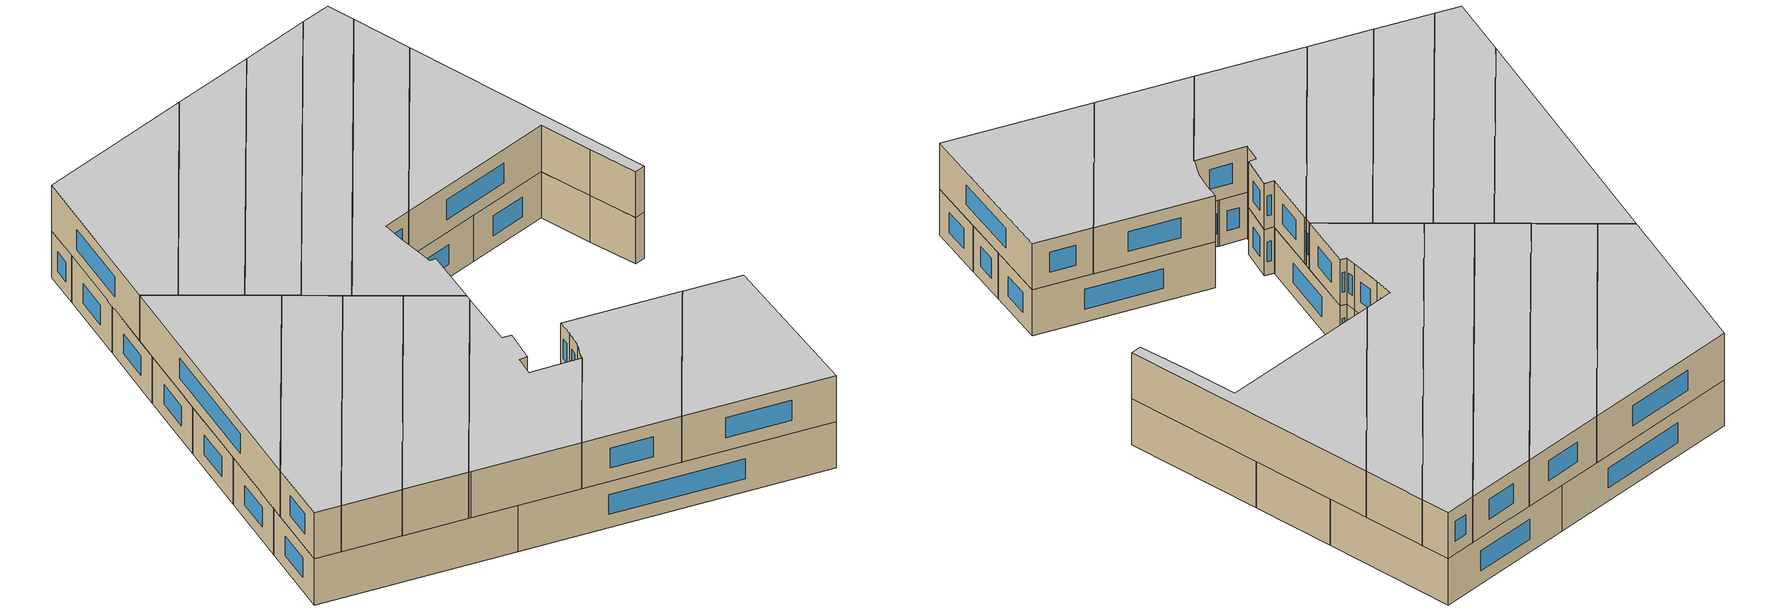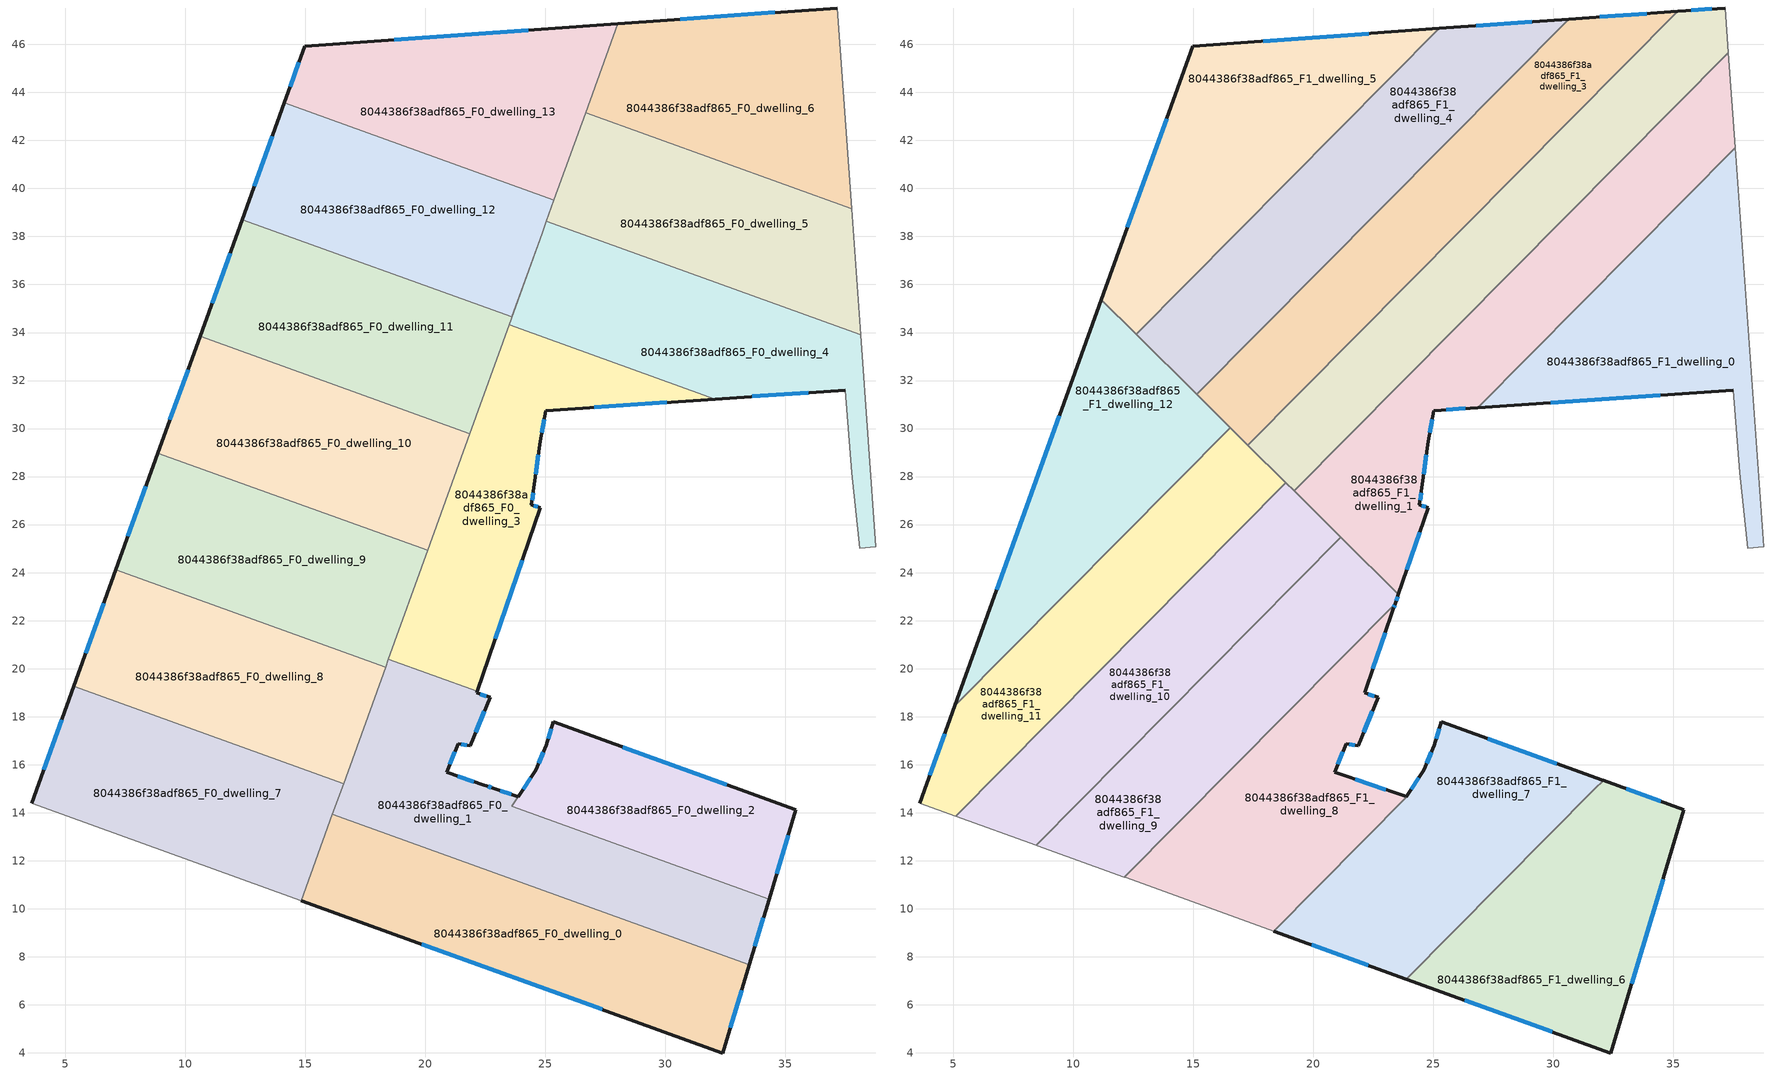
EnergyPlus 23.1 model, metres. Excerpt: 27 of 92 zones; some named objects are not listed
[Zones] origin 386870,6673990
8044386f38adf865_F0_dwelling_0
 floor ground (EU_floor_Construction): 33.5,7.66 32.4,3.99 14.84,10.34 16.14,13.93 z0
 wall outside (EU_wall_Construction): 14.84,10.34 32.4,3.99 33.5,7.66 z0:3
 wall to 8044386f38adf865_F0_dwelling_1 (EU_wall_Construction): 33.5,7.66 16.14,13.93 z0:3
 wall to 8044386f38adf865_F0_dwelling_7 (EU_wall_Construction): 16.14,13.93 14.84,10.34 z0:3
 window (EU_Window_Construction): 19.86,8.53 27.38,5.81 / 32.71,5.04 33.19,6.61 z0.86:2.14
 ceiling adiabatic (EU_roof_Construction): 18.36,9.07 21.32,12.06 16.14,13.93 14.84,10.34 z3
8044386f38adf865_F0_dwelling_1
 floor ground (EU_floor_Construction): 34.33,10.4 33.5,7.66 16.14,13.93 18.47,20.39 22.16,19.05 22.14,18.99 22.71,18.8 21.87,16.78 21.37,16.88 20.9,15.67 22.47,15.15 22.54,15.12 22.84,15.02 23.87,14.67 24.61,15.76 23.6,14.27 z0
 wall outside (EU_wall_Construction): 24.61,15.76 23.87,14.67 22.84,15.02 22.54,15.12 22.47,15.15 20.9,15.67 21.37,16.88 21.87,16.78 22.71,18.8 22.14,18.99 22.16,19.05 / 33.5,7.66 34.33,10.4 z0:3
 wall to 8044386f38adf865_F0_dwelling_3 (EU_wall_Construction): 22.16,19.05 18.47,20.39 z0:3
 wall to 8044386f38adf865_F0_dwelling_2 (EU_wall_Construction): 34.33,10.4 23.6,14.27 24.61,15.76 z0:3
 wall to 8044386f38adf865_F0_dwelling_8 (EU_wall_Construction): 18.35,20.06 16.6,15.2 z0:3
 wall to 8044386f38adf865_F0_dwelling_7 (EU_wall_Construction): 16.6,15.2 16.14,13.93 z0:3
 wall to 8044386f38adf865_F0_dwelling_9 (EU_wall_Construction): 18.47,20.39 18.35,20.06 z0:3
 window (EU_Window_Construction): 22.54,18.86 22.3,18.94 / 22.11,17.36 22.47,18.23 / 21.51,16.85 21.73,16.81 / 21.03,16.02 21.23,16.53 / 22.02,15.3 21.35,15.52 / 22.75,15.05 22.63,15.09 / 23.57,14.77 23.13,14.92 / 24.4,15.45 24.08,14.99 / 33.74,8.45 34.09,9.62 z0.86:2.14
8044386f38adf865_F0_dwelling_10
 floor ground (EU_floor_Construction): 21.86,29.79 20.1,24.92 8.87,28.98 10.62,33.84 z0
 wall outside (EU_wall_Construction): 10.62,33.84 8.87,28.98 z0:3
 wall to 8044386f38adf865_F0_dwelling_9 (EU_wall_Construction): 8.87,28.98 20.1,24.92 z0:3
 wall to 8044386f38adf865_F0_dwelling_11 (EU_wall_Construction): 21.86,29.79 10.62,33.84 z0:3
 wall to 8044386f38adf865_F0_dwelling_3 (EU_wall_Construction): 20.1,24.92 21.86,29.79 z0:3
 window (EU_Window_Construction): 10.12,32.45 9.37,30.37 z0.86:2.14
 ceiling adiabatic (EU_roof_Construction): 13.76,27.22 16.55,30.04 13.9,32.66 10.62,33.84 8.87,28.98 z3
8044386f38adf865_F0_dwelling_11
 floor ground (EU_floor_Construction): 23.61,34.65 21.86,29.79 10.62,33.84 12.38,38.7 z0
 wall outside (EU_wall_Construction): 12.38,38.7 10.62,33.84 z0:3
 wall to 8044386f38adf865_F0_dwelling_12 (EU_wall_Construction): 24.87,38.13 23.61,34.65 12.38,38.7 z0:3
 wall to 8044386f38adf865_F0_dwelling_4 (EU_wall_Construction): 23.5,34.33 24.87,38.13 z0:3
 wall to 8044386f38adf865_F0_dwelling_3 (EU_wall_Construction): 21.86,29.79 23.5,34.33 z0:3
 window (EU_Window_Construction): 11.88,37.31 11.12,35.23 z0.86:2.14
 ceiling adiabatic (EU_roof_Construction): 13.9,32.66 11.17,35.36 10.62,33.84 z3
8044386f38adf865_F0_dwelling_12
 floor ground (EU_floor_Construction): 25.36,39.51 23.61,34.65 12.38,38.7 14.13,43.56 z0
 wall outside (EU_wall_Construction): 14.13,43.56 12.38,38.7 z0:3
 wall to 8044386f38adf865_F0_dwelling_13 (EU_wall_Construction): 25.36,39.51 14.13,43.56 z0:3
 wall to 8044386f38adf865_F0_dwelling_4 (EU_wall_Construction): 24.87,38.13 25.05,38.63 z0:3
 wall to 8044386f38adf865_F0_dwelling_5 (EU_wall_Construction): 25.05,38.63 25.36,39.51 z0:3
 window (EU_Window_Construction): 13.63,42.17 12.88,40.09 z0.86:2.14
8044386f38adf865_F0_dwelling_13
 floor ground (EU_floor_Construction): 28.02,46.86 25.36,39.51 14.13,43.56 14.98,45.93 z0
 wall outside (EU_wall_Construction): 28.02,46.86 14.98,45.93 14.13,43.56 z0:3
 wall to 8044386f38adf865_F0_dwelling_6 (EU_wall_Construction): 26.68,43.15 28.02,46.86 z0:3
 wall to 8044386f38adf865_F0_dwelling_5 (EU_wall_Construction): 25.36,39.51 26.68,43.15 z0:3
 window (EU_Window_Construction): 14.74,45.25 14.37,44.24 / 24.29,46.59 18.71,46.19 z0.86:2.14
8044386f38adf865_F0_dwelling_2
 floor ground (EU_floor_Construction): 35.44,14.12 34.33,10.4 23.6,14.27 24.61,15.77 25.05,16.81 25.34,17.78 z0
 wall outside (EU_wall_Construction): 34.33,10.4 35.44,14.12 25.34,17.78 25.05,16.81 24.61,15.77 z0:3
 window (EU_Window_Construction): 34.64,11.47 35.12,13.06 / 24.93,16.51 24.74,16.07 / 25.26,17.5 25.13,17.09 / 32.56,15.17 28.23,16.73 z0.86:2.14
8044386f38adf865_F0_dwelling_3
 floor ground (EU_floor_Construction): 32.08,31.23 25.03,30.75 24.78,29.47 24.53,27.54 24.42,26.82 24.78,26.7 22.16,19.05 18.47,20.39 23.5,34.33 z0
 wall outside (EU_wall_Construction): 22.16,19.05 24.78,26.7 24.42,26.82 24.53,27.54 24.78,29.47 25.03,30.75 32.08,31.23 z0:3
 wall to 8044386f38adf865_F0_dwelling_4 (EU_wall_Construction): 32.08,31.23 23.5,34.33 z0:3
 wall to 8044386f38adf865_F0_dwelling_9 (EU_wall_Construction): 20.1,24.92 18.47,20.39 z0:3
 window (EU_Window_Construction): 27.04,30.88 30.06,31.09 / 24.85,29.83 24.96,30.38 / 24.6,28.09 24.71,28.92 / 24.45,27.02 24.5,27.33 / 24.68,26.73 24.53,26.78 / 22.91,21.24 24.04,24.52 z0.86:2.14
8044386f38adf865_F0_dwelling_4
 floor ground (EU_floor_Construction): 38.14,33.91 38.77,25.08 38.1,25.02 37.77,28.16 37.5,31.6 32.08,31.23 23.5,34.33 25.05,38.63 z0
 wall outside (EU_wall_Construction): 32.08,31.23 37.5,31.6 z0:3
 wall adiabatic (EU_wall_Construction): 37.5,31.6 37.77,28.16 38.1,25.02 38.77,25.08 38.14,33.91 z0:3
 wall to 8044386f38adf865_F0_dwelling_5 (EU_wall_Construction): 38.14,33.91 25.05,38.63 z0:3
 window (EU_Window_Construction): 33.63,31.34 35.95,31.5 z0.86:2.14
8044386f38adf865_F0_dwelling_5
 floor ground (EU_floor_Construction): 37.76,39.15 38.14,33.91 25.05,38.63 26.68,43.15 z0
 wall to 8044386f38adf865_F0_dwelling_6 (EU_wall_Construction): 37.76,39.15 26.68,43.15 z0:3
 wall adiabatic (EU_wall_Construction): 38.14,33.91 37.76,39.15 z0:3
8044386f38adf865_F0_dwelling_6
 floor ground (EU_floor_Construction): 37.16,47.52 37.76,39.15 26.68,43.15 28.02,46.86 z0
 wall outside (EU_wall_Construction): 37.16,47.52 28.02,46.86 z0:3
 wall adiabatic (EU_wall_Construction): 37.76,39.15 37.16,47.52 z0:3
 window (EU_Window_Construction): 34.55,47.33 30.63,47.05 z0.86:2.14
8044386f38adf865_F0_dwelling_7
 floor ground (EU_floor_Construction): 16.6,15.2 14.84,10.34 3.61,14.4 5.36,19.26 z0
 wall outside (EU_wall_Construction): 5.36,19.26 3.61,14.4 z0:3
 wall adiabatic (EU_wall_Construction): 3.61,14.4 14.84,10.34 z0:3
 wall to 8044386f38adf865_F0_dwelling_8 (EU_wall_Construction): 16.6,15.2 5.36,19.26 z0:3
 window (EU_Window_Construction): 4.86,17.87 4.11,15.79 z0.86:2.14
 ceiling adiabatic (EU_roof_Construction): 14.84,10.34 16.6,15.2 16.14,15.37 12.13,11.32 z3; 5.1,13.86 9.11,17.91 5.36,19.26 3.61,14.4 z3
8044386f38adf865_F0_dwelling_8
 floor ground (EU_floor_Construction): 18.35,20.07 16.6,15.2 5.36,19.26 7.12,24.12 z0
 wall outside (EU_wall_Construction): 7.12,24.12 5.36,19.26 z0:3
 wall to 8044386f38adf865_F0_dwelling_9 (EU_wall_Construction): 18.35,20.07 7.12,24.12 z0:3
 window (EU_Window_Construction): 6.62,22.73 5.86,20.65 z0.86:2.14
 ceiling adiabatic (EU_roof_Construction): 9.11,17.91 13.12,21.95 9.75,23.17 5.74,19.12 z3; 16.6,15.2 16.95,16.19 16.14,15.37 z3
8044386f38adf865_F0_dwelling_9
 floor ground (EU_floor_Construction): 20.1,24.92 18.35,20.07 7.12,24.12 8.87,28.98 z0
 wall outside (EU_wall_Construction): 8.87,28.98 7.12,24.12 z0:3
 window (EU_Window_Construction): 8.37,27.59 7.62,25.51 z0.86:2.14
8044386f38adf865_F1_dwelling_0
 floor to 8044386f38adf865_F0_dwelling_4 (EU_floor_Construction): 38.14,33.91 38.77,25.08 38.1,25.02 37.77,28.16 37.5,31.6 32.08,31.23 28.5,32.52 32.04,36.1 z3
 floor to 8044386f38adf865_F0_dwelling_5 (EU_floor_Construction): 37.76,39.15 38.14,33.91 32.04,36.1 35.77,39.87 z3
 floor to 8044386f38adf865_F0_dwelling_3 (EU_floor_Construction): 32.08,31.23 26.86,30.87 28.5,32.52 z3
 floor to 8044386f38adf865_F0_dwelling_6 (EU_floor_Construction): 37.58,41.69 37.76,39.15 35.77,39.87 z3
 wall outside (EU_wall_Construction): 26.86,30.87 37.5,31.6 z3:6
 wall adiabatic (EU_wall_Construction): 37.5,31.6 37.77,28.16 38.1,25.02 38.77,25.08 37.58,41.69 z3:6
 wall to 8044386f38adf865_F1_dwelling_1 (EU_wall_Construction): 37.58,41.69 26.86,30.87 z3:6
 window (EU_Window_Construction): 29.9,31.08 34.46,31.39 z3.86:5.14
 ceiling to 8044386f38adf865_F2_dwelling_0 (EU_floor_Construction): 38.77,25.08 37.58,41.69 26.86,30.87 37.5,31.6 37.77,28.16 38.1,25.02 z6
8044386f38adf865_F1_dwelling_1
 floor to 8044386f38adf865_F0_dwelling_3 (EU_floor_Construction): 28.5,32.52 26.86,30.87 25.03,30.75 24.78,29.47 24.53,27.54 24.42,26.82 24.78,26.7 23.55,23.1 20.53,26.09 22.02,30.24 25.39,33.64 z3
 floor to 8044386f38adf865_F0_dwelling_4 (EU_floor_Construction): 32.04,36.1 28.5,32.52 25.39,33.64 28.94,37.22 z3
 floor to 8044386f38adf865_F0_dwelling_10 (EU_floor_Construction): 21.86,29.79 20.53,26.09 19.21,27.4 21.65,29.86 z3
 floor to 8044386f38adf865_F0_dwelling_11 (EU_floor_Construction): 22.02,30.24 21.86,29.79 21.65,29.86 z3
 floor to 8044386f38adf865_F0_dwelling_5 (EU_floor_Construction): 35.77,39.87 32.04,36.1 28.94,37.22 32.67,40.99 z3
 floor to 8044386f38adf865_F0_dwelling_6 (EU_floor_Construction): 37.29,45.66 37.58,41.69 35.77,39.87 32.67,40.99 z3
 wall outside (EU_wall_Construction): 23.55,23.1 24.78,26.7 24.42,26.82 24.53,27.54 24.78,29.47 25.03,30.75 26.86,30.87 z3:6
 wall to 8044386f38adf865_F1_dwelling_2 (EU_wall_Construction): 37.29,45.66 19.21,27.4 z3:6
 wall adiabatic (EU_wall_Construction): 37.58,41.69 37.29,45.66 z3:6
 wall to 8044386f38adf865_F1_dwelling_9 (EU_wall_Construction): 21.16,25.47 21.19,25.43 23.55,23.1 z3:6
 wall to 8044386f38adf865_F1_dwelling_10 (EU_wall_Construction): 19.21,27.4 21.16,25.47 z3:6
 window (EU_Window_Construction): 24.45,27.02 24.5,27.33 / 24.68,26.73 24.53,26.78 / 23.9,24.13 24.43,25.67 / 25.55,30.78 26.34,30.84 / 24.85,29.83 24.96,30.38 / 24.6,28.09 24.71,28.92 z3.86:5.14
 ceiling to 8044386f38adf865_F2_dwelling_1 (EU_floor_Construction): 26.86,30.87 37.58,41.69 37.29,45.66 19.21,27.4 23.55,23.1 24.78,26.7 24.42,26.82 24.53,27.54 24.78,29.47 25.03,30.75 z6
8044386f38adf865_F1_dwelling_10
 floor to 8044386f38adf865_F0_dwelling_8 (EU_floor_Construction): 16.47,20.74 12.47,16.69 9.11,17.91 13.12,21.95 z3
 floor to 8044386f38adf865_F0_dwelling_9 (EU_floor_Construction): 20.1,24.92 19.81,24.11 16.47,20.74 13.12,21.95 17.13,26 z3
 floor to 8044386f38adf865_F0_dwelling_3 (EU_floor_Construction): 21.16,25.47 19.81,24.11 20.53,26.09 z3
 floor to 8044386f38adf865_F0_dwelling_7 (EU_floor_Construction): 12.47,16.69 8.46,12.65 5.1,13.86 9.11,17.91 z3
 floor to 8044386f38adf865_F0_dwelling_10 (EU_floor_Construction): 20.53,26.09 20.1,24.92 17.13,26 18.86,27.75 z3
 wall to 8044386f38adf865_F1_dwelling_9 (EU_wall_Construction): 8.46,12.65 21.16,25.47 z3:6
 wall adiabatic (EU_wall_Construction): 5.1,13.86 8.46,12.65 z3:6
 wall to 8044386f38adf865_F1_dwelling_11 (EU_wall_Construction): 18.86,27.75 5.1,13.86 z3:6
 wall to 8044386f38adf865_F1_dwelling_2 (EU_wall_Construction): 19.21,27.4 18.86,27.75 z3:6
 ceiling to 8044386f38adf865_F2_dwelling_10 (EU_floor_Construction): 8.46,12.65 21.16,25.47 18.86,27.75 5.1,13.86 z6
8044386f38adf865_F1_dwelling_11
 floor to 8044386f38adf865_F0_dwelling_9 (EU_floor_Construction): 17.13,26 13.12,21.95 9.75,23.17 13.76,27.22 z3
 floor adiabatic (EU_floor_Construction): 13.12,21.95 5.1,13.86 3.61,14.4 5.07,18.45 9.75,23.17 z3
 floor to 8044386f38adf865_F0_dwelling_10 (EU_floor_Construction): 18.86,27.75 17.13,26 13.76,27.22 16.55,30.04 z3
 wall outside (EU_wall_Construction): 5.07,18.45 3.61,14.4 z3:6
 wall adiabatic (EU_wall_Construction): 3.61,14.4 5.1,13.86 z3:6
 wall to 8044386f38adf865_F1_dwelling_3 (EU_wall_Construction): 17.28,29.31 16.55,30.04 z3:6
 wall to 8044386f38adf865_F1_dwelling_12 (EU_wall_Construction): 16.55,30.04 5.07,18.45 z3:6
 wall to 8044386f38adf865_F1_dwelling_2 (EU_wall_Construction): 18.86,27.74 17.28,29.31 z3:6
 window (EU_Window_Construction): 4.65,17.29 4.03,15.56 z3.86:5.14
 ceiling to 8044386f38adf865_F2_dwelling_11 (EU_floor_Construction): 5.1,13.86 18.86,27.75 16.55,30.04 5.07,18.45 3.61,14.4 z6
8044386f38adf865_F1_dwelling_12
 floor to 8044386f38adf865_F0_dwelling_9 (EU_floor_Construction): 13.76,27.22 9.75,23.17 7.12,24.12 8.87,28.98 z3
 floor adiabatic (EU_floor_Construction): 16.55,30.04 13.76,27.22 8.87,28.98 11.17,35.36 z3; 5.74,19.12 5.07,18.45 5.36,19.26 z3
 floor to 8044386f38adf865_F0_dwelling_8 (EU_floor_Construction): 9.75,23.17 5.74,19.12 5.36,19.26 7.12,24.12 z3
 wall outside (EU_wall_Construction): 11.17,35.36 5.07,18.45 z3:6
 wall to 8044386f38adf865_F1_dwelling_4 (EU_wall_Construction): 15.15,31.42 12.62,33.93 z3:6
 wall to 8044386f38adf865_F1_dwelling_5 (EU_wall_Construction): 12.62,33.93 11.17,35.36 z3:6
 wall to 8044386f38adf865_F1_dwelling_3 (EU_wall_Construction): 16.55,30.04 15.15,31.42 z3:6
 window (EU_Window_Construction): 9.43,30.53 6.82,23.28 z3.86:5.14
 ceiling to 8044386f38adf865_F2_dwelling_12 (EU_floor_Construction): 5.07,18.45 16.55,30.04 11.17,35.36 z6
8044386f38adf865_F1_dwelling_2
 floor to 8044386f38adf865_F0_dwelling_6 (EU_floor_Construction): 37.16,47.52 37.29,45.66 32.67,40.99 29.86,42 35.18,47.37 z3
 floor to 8044386f38adf865_F0_dwelling_5 (EU_floor_Construction): 32.67,40.99 28.94,37.22 26.13,38.24 29.86,42 z3
 floor to 8044386f38adf865_F0_dwelling_4 (EU_floor_Construction): 28.94,37.22 25.39,33.64 23.5,34.33 24.21,36.3 26.13,38.24 z3
 floor to 8044386f38adf865_F0_dwelling_11 (EU_floor_Construction): 23.61,34.65 22.02,30.24 21.65,29.86 18.84,30.88 22.85,34.92 z3
 floor to 8044386f38adf865_F0_dwelling_10 (EU_floor_Construction): 21.65,29.86 19.21,27.4 17.28,29.31 18.84,30.88 z3
 floor to 8044386f38adf865_F0_dwelling_3 (EU_floor_Construction): 25.39,33.64 22.02,30.24 23.5,34.33 z3
 floor to 8044386f38adf865_F0_dwelling_12 (EU_floor_Construction): 24.21,36.29 23.61,34.65 22.85,34.92 z3
 wall outside (EU_wall_Construction): 37.16,47.52 35.18,47.37 z3:6
 wall adiabatic (EU_wall_Construction): 37.29,45.66 37.16,47.52 z3:6
 wall to 8044386f38adf865_F1_dwelling_3 (EU_wall_Construction): 35.18,47.37 17.28,29.31 z3:6
 window (EU_Window_Construction): 36.6,47.48 35.75,47.41 z3.86:5.14
 ceiling to 8044386f38adf865_F2_dwelling_2 (EU_floor_Construction): 19.21,27.4 37.29,45.66 37.16,47.52 35.18,47.37 17.28,29.31 z6
8044386f38adf865_F1_dwelling_3
 floor to 8044386f38adf865_F0_dwelling_13 (EU_floor_Construction): 26.62,43 25.36,39.51 23.75,40.09 z3
 floor to 8044386f38adf865_F0_dwelling_11 (EU_floor_Construction): 22.85,34.92 18.84,30.88 15.73,32 19.74,36.04 z3
 floor to 8044386f38adf865_F0_dwelling_6 (EU_floor_Construction): 35.18,47.37 29.86,42 26.75,43.12 30.64,47.05 z3
 floor to 8044386f38adf865_F0_dwelling_5 (EU_floor_Construction): 29.86,42 26.13,38.24 25.05,38.63 26.62,43 26.75,43.12 z3
 floor to 8044386f38adf865_F0_dwelling_10 (EU_floor_Construction): 18.84,30.88 17.28,29.31 15.15,31.42 15.73,32 z3
 floor to 8044386f38adf865_F0_dwelling_12 (EU_floor_Construction): 25.36,39.51 24.21,36.29 22.85,34.92 19.74,36.04 23.75,40.09 z3
 floor to 8044386f38adf865_F0_dwelling_4 (EU_floor_Construction): 26.13,38.24 24.21,36.3 25.05,38.63 z3
 wall outside (EU_wall_Construction): 35.18,47.37 30.64,47.05 z3:6
 wall to 8044386f38adf865_F1_dwelling_4 (EU_wall_Construction): 30.64,47.05 15.15,31.42 z3:6
 window (EU_Window_Construction): 33.89,47.28 31.94,47.14 z3.86:5.14
 ceiling to 8044386f38adf865_F2_dwelling_3 (EU_floor_Construction): 17.28,29.31 35.18,47.37 30.64,47.05 15.15,31.42 z6
8044386f38adf865_F1_dwelling_4
 floor to 8044386f38adf865_F0_dwelling_11 (EU_floor_Construction): 19.74,36.04 15.73,32 13.9,32.66 12.62,33.92 16.04,37.38 z3
 floor to 8044386f38adf865_F0_dwelling_13 (EU_floor_Construction): 28.02,46.86 26.62,43 23.75,40.09 20.05,41.42 25.24,46.66 z3
 floor to 8044386f38adf865_F0_dwelling_10 (EU_floor_Construction): 15.73,32 15.15,31.42 13.9,32.66 z3
 floor to 8044386f38adf865_F0_dwelling_12 (EU_floor_Construction): 23.75,40.09 19.74,36.04 16.04,37.38 20.05,41.42 z3
 floor to 8044386f38adf865_F0_dwelling_6 (EU_floor_Construction): 30.64,47.05 26.75,43.12 26.68,43.15 28.02,46.86 z3
 wall outside (EU_wall_Construction): 30.64,47.05 25.24,46.66 z3:6
 wall to 8044386f38adf865_F1_dwelling_5 (EU_wall_Construction): 25.24,46.66 12.62,33.92 z3:6
 window (EU_Window_Construction): 29.1,46.94 26.79,46.77 z3.86:5.14
 ceiling to 8044386f38adf865_F2_dwelling_4 (EU_floor_Construction): 15.15,31.42 30.64,47.05 25.24,46.66 12.62,33.92 z6
8044386f38adf865_F1_dwelling_5
 floor to 8044386f38adf865_F0_dwelling_12 (EU_floor_Construction): 20.05,41.42 16.04,37.38 12.38,38.7 14.13,43.56 z3
 floor to 8044386f38adf865_F0_dwelling_13 (EU_floor_Construction): 25.24,46.66 20.05,41.42 14.13,43.56 14.98,45.93 z3
 floor to 8044386f38adf865_F0_dwelling_11 (EU_floor_Construction): 16.04,37.38 12.62,33.92 11.17,35.36 12.38,38.7 z3
 wall outside (EU_wall_Construction): 25.24,46.66 14.98,45.93 11.17,35.36 z3:6
 window (EU_Window_Construction): 13.9,42.91 12.26,38.38 / 22.31,46.45 17.92,46.14 z3.86:5.14
 ceiling to 8044386f38adf865_F2_dwelling_5 (EU_floor_Construction): 12.62,33.92 25.24,46.66 14.98,45.93 11.17,35.36 z6
8044386f38adf865_F1_dwelling_6
 floor to 8044386f38adf865_F0_dwelling_0 (EU_floor_Construction): 33.5,7.66 32.4,3.99 23.88,7.07 26.84,10.07 z3
 floor to 8044386f38adf865_F0_dwelling_1 (EU_floor_Construction): 34.33,10.4 33.5,7.66 26.84,10.07 29.06,12.3 z3
 floor to 8044386f38adf865_F0_dwelling_2 (EU_floor_Construction): 35.44,14.12 34.33,10.4 29.06,12.3 31.72,14.99 32.07,15.34 z3
 wall outside (EU_wall_Construction): 23.88,7.07 32.4,3.99 35.44,14.12 32.07,15.34 z3:6
 wall to 8044386f38adf865_F1_dwelling_7 (EU_wall_Construction): 32.07,15.34 31.73,15 / 31.72,14.99 23.88,7.07 z3:6
 window (EU_Window_Construction): 34.48,14.47 33.04,14.99 / 33.27,6.89 34.57,11.23 / 26.31,6.19 29.96,4.87 z3.86:5.14
 ceiling to 8044386f38adf865_F2_dwelling_6 (EU_floor_Construction): 32.4,3.99 35.44,14.12 32.07,15.34 31.72,14.99 23.88,7.07 z6
8044386f38adf865_F1_dwelling_7
 floor to 8044386f38adf865_F0_dwelling_2 (EU_floor_Construction): 32.07,15.34 31.73,15 29.06,12.3 23.6,14.27 23.78,14.54 23.9,14.66 23.87,14.67 24.61,15.76 25.05,16.81 25.34,17.78 z3
 floor to 8044386f38adf865_F0_dwelling_0 (EU_floor_Construction): 26.84,10.07 23.88,7.07 18.36,9.07 21.32,12.06 z3
 floor to 8044386f38adf865_F0_dwelling_1 (EU_floor_Construction): 29.06,12.3 26.84,10.07 21.32,12.06 23.78,14.54 23.6,14.27 z3
 wall outside (EU_wall_Construction): 32.07,15.34 25.34,17.78 25.05,16.81 24.61,15.76 23.87,14.67 / 18.36,9.07 23.88,7.07 z3:6
 wall to 8044386f38adf865_F1_dwelling_8 (EU_wall_Construction): 23.9,14.66 23.87,14.67 / 23.9,14.66 18.36,9.07 z3:6
 window (EU_Window_Construction): 24.4,15.45 24.08,14.99 / 24.93,16.51 24.74,16.06 / 25.26,17.5 25.13,17.09 / 30.15,16.04 27.27,17.08 / 19.93,8.5 22.3,7.64 z3.86:5.14
 ceiling to 8044386f38adf865_F2_dwelling_7 (EU_floor_Construction): 31.73,15 32.07,15.34 25.34,17.78 25.05,16.81 24.61,15.76 23.87,14.67 23.9,14.66 18.36,9.07 23.88,7.07 z6
8044386f38adf865_F1_dwelling_8
 floor to 8044386f38adf865_F0_dwelling_1 (EU_floor_Construction): 22.71,18.8 21.87,16.78 21.37,16.88 20.9,15.67 22.47,15.15 22.54,15.12 22.84,15.02 23.87,14.67 23.78,14.54 21.32,12.06 16.14,13.93 16.95,16.19 20.42,19.68 22.16,19.05 22.14,18.99 z3
 floor to 8044386f38adf865_F0_dwelling_3 (EU_floor_Construction): 23.42,22.71 23.38,22.62 23.34,22.49 22.16,19.05 20.42,19.68 z3
 floor adiabatic (EU_floor_Construction): 21.32,12.06 18.36,9.07 12.23,11.28 12.13,11.32 16.95,16.19 16.14,13.93 z3
 wall outside (EU_wall_Construction): 23.86,14.68 20.9,15.67 21.37,16.88 21.87,16.78 22.71,18.8 22.14,18.99 23.34,22.49 23.42,22.71 z3:6
 wall adiabatic (EU_wall_Construction): 12.13,11.32 12.23,11.28 18.36,9.07 z3:6
 wall to 8044386f38adf865_F1_dwelling_9 (EU_wall_Construction): 23.42,22.71 12.13,11.32 z3:6
 window (EU_Window_Construction): 23.36,22.56 23.4,22.65 / 22.48,19.99 23,21.49 / 22.54,18.86 22.3,18.94 / 22.11,17.36 22.47,18.23 / 21.51,16.85 21.73,16.81 / 21.03,16.02 21.23,16.53 / 23.02,14.96 21.75,15.39 z3.86:5.14
 ceiling to 8044386f38adf865_F2_dwelling_8 (EU_floor_Construction): 18.36,9.07 23.9,14.66 23.86,14.68 20.9,15.67 21.37,16.88 21.87,16.78 22.71,18.8 22.14,18.99 23.34,22.49 23.42,22.71 12.13,11.32 12.23,11.28 z6
8044386f38adf865_F1_dwelling_9
 floor to 8044386f38adf865_F0_dwelling_7 (EU_floor_Construction): 16.14,15.37 12.13,11.32 8.46,12.65 12.47,16.69 z3
 floor to 8044386f38adf865_F0_dwelling_1 (EU_floor_Construction): 20.42,19.68 16.95,16.19 18.47,20.39 z3
 floor to 8044386f38adf865_F0_dwelling_8 (EU_floor_Construction): 18.35,20.07 16.95,16.19 16.14,15.37 12.47,16.69 16.47,20.74 z3
 floor to 8044386f38adf865_F0_dwelling_3 (EU_floor_Construction): 23.55,23.1 23.42,22.71 20.42,19.68 18.47,20.39 19.81,24.11 21.16,25.47 21.18,25.45 z3
 floor to 8044386f38adf865_F0_dwelling_9 (EU_floor_Construction): 19.81,24.11 18.35,20.07 16.47,20.74 z3
 wall outside (EU_wall_Construction): 23.42,22.71 23.55,23.1 z3:6
 wall adiabatic (EU_wall_Construction): 8.46,12.65 8.51,12.63 12.13,11.32 z3:6
 window (EU_Window_Construction): 23.46,22.82 23.51,22.99 z3.86:5.14
 ceiling to 8044386f38adf865_F2_dwelling_9 (EU_floor_Construction): 23.42,22.71 23.55,23.1 21.19,25.43 21.16,25.47 8.46,12.65 8.51,12.63 12.13,11.32 z6
[Building]
EU S2 Campaign: North Axis=0; Terrain=City; Solar Distribution=FullExterior
[Site:Location]
Helsinki-Vantaa.AP: Latitude=60.317; Longitude=24.963; Time Zone=2; Elevation=54.6
[SizingPeriod:WeatherFileDays]
AnnualSizingPeriod: Begin Month=1; Begin Day of Month=1; End Month=12; End Day of Month=31; Day of Week for Start Day=Monday; Use Weather File Daylight Saving Period=No; Use Weather File Rain and Snow Indicators=No
[MATERIAL]
EU_InternalMass_Material: Roughness=MediumRough; Thickness=0.1; Conductivity=1; Density=1800; Specific Heat=900; Thermal Absorptance=0.9; Solar Absorptance=0.7; Visible Absorptance=0.7
[MATERIAL:NOMASS] Roughness=MediumRough; Thermal Absorptance=0.9; Solar Absorptance=0.7; Visible Absorptance=0.7
Name | Thermal Resistance
EU_wall_NoMass | 1.10183
EU_roof_NoMass; EU_floor_NoMass | 1.70606
[WINDOWMATERIAL:SIMPLEGLAZINGSYSTEM]
EU_Window_SimpleGlazing: UFactor=3.11035; Solar Heat Gain Coefficient=0.8; Visible Transmittance=0.8
[CONSTRUCTION]
EU_wall_Construction: EU_wall_NoMass
EU_roof_Construction: EU_roof_NoMass
EU_floor_Construction: EU_floor_NoMass
EU_Window_Construction: EU_Window_SimpleGlazing
EU_InternalMass_Construction: EU_InternalMass_Material
[ZONE] Type=1; Multiplier=1; Ceiling Height=autocalculate; Floor Area=autocalculate; Part of Total Floor Area=Yes
Name | Volume
8044386f38adf865_F0_dwelling_0 | 212.815
8044386f38adf865_F1_dwelling_0 | 187.928
8044386f38adf865_F0_dwelling_1 | 212.227
8044386f38adf865_F1_dwelling_1 | 238.689
8044386f38adf865_F0_dwelling_10 | 185.169
8044386f38adf865_F1_dwelling_10 | 182.41
8044386f38adf865_F0_dwelling_11 | 185.136
8044386f38adf865_F1_dwelling_11 | 185.188
8044386f38adf865_F0_dwelling_12 | 185.154
8044386f38adf865_F1_dwelling_12 | 185.121
8044386f38adf865_F0_dwelling_13 | 185.126
8044386f38adf865_F0_dwelling_2 | 127.444
8044386f38adf865_F1_dwelling_2 | 213.33
8044386f38adf865_F0_dwelling_3 | 179.186
8044386f38adf865_F1_dwelling_3 | 213.363
8044386f38adf865_F0_dwelling_4 | 194.083
8044386f38adf865_F1_dwelling_4 | 213.325
8044386f38adf865_F0_dwelling_5 | 185.157
8044386f38adf865_F1_dwelling_5 | 213.318
8044386f38adf865_F0_dwelling_6 | 185.153
8044386f38adf865_F1_dwelling_6 | 200.444
8044386f38adf865_F0_dwelling_7 | 185.125
8044386f38adf865_F1_dwelling_7 | 191.493
8044386f38adf865_F0_dwelling_8 | 185.155
8044386f38adf865_F1_dwelling_8 | 184.353
8044386f38adf865_F0_dwelling_9 | 185.12
8044386f38adf865_F1_dwelling_9 | 183.111
[INTERNALMASS] Construction=EU_InternalMass_Construction
Name | Zone or ZoneList | Surface Area
8044386f38adf865_F0_dwelling_0_EU_InternalMass | 8044386f38adf865_F0_dwelling_0 | 70.9462
8044386f38adf865_F0_dwelling_1_EU_InternalMass | 8044386f38adf865_F0_dwelling_1 | 70.7387
8044386f38adf865_F0_dwelling_2_EU_InternalMass | 8044386f38adf865_F0_dwelling_2 | 42.4846
8044386f38adf865_F0_dwelling_3_EU_InternalMass | 8044386f38adf865_F0_dwelling_3 | 59.7258
8044386f38adf865_F0_dwelling_4_EU_InternalMass | 8044386f38adf865_F0_dwelling_4 | 64.6945
8044386f38adf865_F0_dwelling_5_EU_InternalMass | 8044386f38adf865_F0_dwelling_5 | 61.7191
8044386f38adf865_F0_dwelling_6_EU_InternalMass | 8044386f38adf865_F0_dwelling_6 | 61.7178
8044386f38adf865_F0_dwelling_7_EU_InternalMass | 8044386f38adf865_F0_dwelling_7 | 61.7088
8044386f38adf865_F0_dwelling_8_EU_InternalMass | 8044386f38adf865_F0_dwelling_8 | 61.7182
8044386f38adf865_F0_dwelling_9_EU_InternalMass | 8044386f38adf865_F0_dwelling_9 | 61.7066
8044386f38adf865_F0_dwelling_10_EU_InternalMass | 8044386f38adf865_F0_dwelling_10 | 61.7226
8044386f38adf865_F0_dwelling_11_EU_InternalMass | 8044386f38adf865_F0_dwelling_11 | 61.7147
8044386f38adf865_F0_dwelling_12_EU_InternalMass | 8044386f38adf865_F0_dwelling_12 | 61.7178
8044386f38adf865_F0_dwelling_13_EU_InternalMass | 8044386f38adf865_F0_dwelling_13 | 61.7091
8044386f38adf865_F1_dwelling_0_EU_InternalMass | 8044386f38adf865_F1_dwelling_0 | 62.6429
8044386f38adf865_F1_dwelling_1_EU_InternalMass | 8044386f38adf865_F1_dwelling_1 | 79.5636
8044386f38adf865_F1_dwelling_2_EU_InternalMass | 8044386f38adf865_F1_dwelling_2 | 71.11
8044386f38adf865_F1_dwelling_3_EU_InternalMass | 8044386f38adf865_F1_dwelling_3 | 71.1206
8044386f38adf865_F1_dwelling_4_EU_InternalMass | 8044386f38adf865_F1_dwelling_4 | 71.1084
8044386f38adf865_F1_dwelling_5_EU_InternalMass | 8044386f38adf865_F1_dwelling_5 | 71.1063
8044386f38adf865_F1_dwelling_6_EU_InternalMass | 8044386f38adf865_F1_dwelling_6 | 66.8171
8044386f38adf865_F1_dwelling_7_EU_InternalMass | 8044386f38adf865_F1_dwelling_7 | 63.8299
8044386f38adf865_F1_dwelling_8_EU_InternalMass | 8044386f38adf865_F1_dwelling_8 | 61.4559
8044386f38adf865_F1_dwelling_9_EU_InternalMass | 8044386f38adf865_F1_dwelling_9 | 61.0261
8044386f38adf865_F1_dwelling_10_EU_InternalMass | 8044386f38adf865_F1_dwelling_10 | 60.8093
8044386f38adf865_F1_dwelling_11_EU_InternalMass | 8044386f38adf865_F1_dwelling_11 | 61.7298
8044386f38adf865_F1_dwelling_12_EU_InternalMass | 8044386f38adf865_F1_dwelling_12 | 61.7068
[OTHEREQUIPMENT] Fuel Type=Electricity; Design Level Calculation Method=Watts/Area; Power per Zone Floor Area=1; Fraction Latent=0; Fraction Radiant=0; Fraction Lost=0; Carbon Dioxide Generation Rate=0; EndUse Subcategory=EU_Step8_InternalGains
Name | Zone or ZoneList or Space or SpaceList | Schedule
EU_Step8_InternalGain_8044386f38adf865_F0_dwelling_0_f000 | 8044386f38adf865_F0_dwelling_0 | EU_Step8_GainSchedule_8044386f38adf865_F0_dwelling_0_f000
EU_Step8_InternalGain_8044386f38adf865_F0_dwelling_1_f000 | 8044386f38adf865_F0_dwelling_1 | EU_Step8_GainSchedule_8044386f38adf865_F0_dwelling_1_f000
EU_Step8_InternalGain_8044386f38adf865_F0_dwelling_2_f000 | 8044386f38adf865_F0_dwelling_2 | EU_Step8_GainSchedule_8044386f38adf865_F0_dwelling_2_f000
EU_Step8_InternalGain_8044386f38adf865_F0_dwelling_3_f000 | 8044386f38adf865_F0_dwelling_3 | EU_Step8_GainSchedule_8044386f38adf865_F0_dwelling_3_f000
EU_Step8_InternalGain_8044386f38adf865_F0_dwelling_4_f000 | 8044386f38adf865_F0_dwelling_4 | EU_Step8_GainSchedule_8044386f38adf865_F0_dwelling_4_f000
EU_Step8_InternalGain_8044386f38adf865_F0_dwelling_5_f000 | 8044386f38adf865_F0_dwelling_5 | EU_Step8_GainSchedule_8044386f38adf865_F0_dwelling_5_f000
EU_Step8_InternalGain_8044386f38adf865_F0_dwelling_6_f000 | 8044386f38adf865_F0_dwelling_6 | EU_Step8_GainSchedule_8044386f38adf865_F0_dwelling_6_f000
EU_Step8_InternalGain_8044386f38adf865_F0_dwelling_7_f000 | 8044386f38adf865_F0_dwelling_7 | EU_Step8_GainSchedule_8044386f38adf865_F0_dwelling_7_f000
EU_Step8_InternalGain_8044386f38adf865_F0_dwelling_8_f000 | 8044386f38adf865_F0_dwelling_8 | EU_Step8_GainSchedule_8044386f38adf865_F0_dwelling_8_f000
EU_Step8_InternalGain_8044386f38adf865_F0_dwelling_9_f000 | 8044386f38adf865_F0_dwelling_9 | EU_Step8_GainSchedule_8044386f38adf865_F0_dwelling_9_f000
EU_Step8_InternalGain_8044386f38adf865_F0_dwelling_10_f000 | 8044386f38adf865_F0_dwelling_10 | EU_Step8_GainSchedule_8044386f38adf865_F0_dwelling_10_f000
EU_Step8_InternalGain_8044386f38adf865_F0_dwelling_11_f000 | 8044386f38adf865_F0_dwelling_11 | EU_Step8_GainSchedule_8044386f38adf865_F0_dwelling_11_f000
EU_Step8_InternalGain_8044386f38adf865_F0_dwelling_12_f000 | 8044386f38adf865_F0_dwelling_12 | EU_Step8_GainSchedule_8044386f38adf865_F0_dwelling_12_f000
EU_Step8_InternalGain_8044386f38adf865_F0_dwelling_13_f000 | 8044386f38adf865_F0_dwelling_13 | EU_Step8_GainSchedule_8044386f38adf865_F0_dwelling_13_f000
EU_Step8_InternalGain_8044386f38adf865_F1_dwelling_0_f000 | 8044386f38adf865_F1_dwelling_0 | EU_Step8_GainSchedule_8044386f38adf865_F1_dwelling_0_f000
EU_Step8_InternalGain_8044386f38adf865_F1_dwelling_1_f000 | 8044386f38adf865_F1_dwelling_1 | EU_Step8_GainSchedule_8044386f38adf865_F1_dwelling_1_f000
EU_Step8_InternalGain_8044386f38adf865_F1_dwelling_2_f000 | 8044386f38adf865_F1_dwelling_2 | EU_Step8_GainSchedule_8044386f38adf865_F1_dwelling_2_f000
EU_Step8_InternalGain_8044386f38adf865_F1_dwelling_3_f000 | 8044386f38adf865_F1_dwelling_3 | EU_Step8_GainSchedule_8044386f38adf865_F1_dwelling_3_f000
EU_Step8_InternalGain_8044386f38adf865_F1_dwelling_4_f000 | 8044386f38adf865_F1_dwelling_4 | EU_Step8_GainSchedule_8044386f38adf865_F1_dwelling_4_f000
EU_Step8_InternalGain_8044386f38adf865_F1_dwelling_5_f000 | 8044386f38adf865_F1_dwelling_5 | EU_Step8_GainSchedule_8044386f38adf865_F1_dwelling_5_f000
EU_Step8_InternalGain_8044386f38adf865_F1_dwelling_6_f000 | 8044386f38adf865_F1_dwelling_6 | EU_Step8_GainSchedule_8044386f38adf865_F1_dwelling_6_f000
EU_Step8_InternalGain_8044386f38adf865_F1_dwelling_7_f000 | 8044386f38adf865_F1_dwelling_7 | EU_Step8_GainSchedule_8044386f38adf865_F1_dwelling_7_f000
EU_Step8_InternalGain_8044386f38adf865_F1_dwelling_8_f000 | 8044386f38adf865_F1_dwelling_8 | EU_Step8_GainSchedule_8044386f38adf865_F1_dwelling_8_f000
EU_Step8_InternalGain_8044386f38adf865_F1_dwelling_9_f000 | 8044386f38adf865_F1_dwelling_9 | EU_Step8_GainSchedule_8044386f38adf865_F1_dwelling_9_f000
EU_Step8_InternalGain_8044386f38adf865_F1_dwelling_10_f000 | 8044386f38adf865_F1_dwelling_10 | EU_Step8_GainSchedule_8044386f38adf865_F1_dwelling_10_f000
EU_Step8_InternalGain_8044386f38adf865_F1_dwelling_11_f000 | 8044386f38adf865_F1_dwelling_11 | EU_Step8_GainSchedule_8044386f38adf865_F1_dwelling_11_f000
EU_Step8_InternalGain_8044386f38adf865_F1_dwelling_12_f000 | 8044386f38adf865_F1_dwelling_12 | EU_Step8_GainSchedule_8044386f38adf865_F1_dwelling_12_f000
[ZONEVENTILATION:DESIGNFLOWRATE] Schedule=EU_AlwaysOn; Design Flow Rate Calculation Method=AirChanges/Hour; Air Changes per Hour=0.756316; Ventilation Type=Natural; Fan Pressure Rise=0; Fan Total Efficiency=1; Constant Term Coefficient=1; Temperature Term Coefficient=0; Velocity Term Coefficient=0; Velocity Squared Term Coefficient=0; Minimum Indoor Temperature=-100; Maximum Indoor Temperature=100; Delta Temperature=-100; Minimum Outdoor Temperature=-100; Maximum Outdoor Temperature=100; Maximum Wind Speed=40
Name | Zone or ZoneList or Space or SpaceList
EU_ConstantAir_8044386f38adf865_F0_dwelling_0 | 8044386f38adf865_F0_dwelling_0
EU_ConstantAir_8044386f38adf865_F0_dwelling_1 | 8044386f38adf865_F0_dwelling_1
EU_ConstantAir_8044386f38adf865_F0_dwelling_2 | 8044386f38adf865_F0_dwelling_2
EU_ConstantAir_8044386f38adf865_F0_dwelling_3 | 8044386f38adf865_F0_dwelling_3
EU_ConstantAir_8044386f38adf865_F0_dwelling_4 | 8044386f38adf865_F0_dwelling_4
EU_ConstantAir_8044386f38adf865_F0_dwelling_5 | 8044386f38adf865_F0_dwelling_5
EU_ConstantAir_8044386f38adf865_F0_dwelling_6 | 8044386f38adf865_F0_dwelling_6
EU_ConstantAir_8044386f38adf865_F0_dwelling_7 | 8044386f38adf865_F0_dwelling_7
EU_ConstantAir_8044386f38adf865_F0_dwelling_8 | 8044386f38adf865_F0_dwelling_8
EU_ConstantAir_8044386f38adf865_F0_dwelling_9 | 8044386f38adf865_F0_dwelling_9
EU_ConstantAir_8044386f38adf865_F0_dwelling_10 | 8044386f38adf865_F0_dwelling_10
EU_ConstantAir_8044386f38adf865_F0_dwelling_11 | 8044386f38adf865_F0_dwelling_11
EU_ConstantAir_8044386f38adf865_F0_dwelling_12 | 8044386f38adf865_F0_dwelling_12
EU_ConstantAir_8044386f38adf865_F0_dwelling_13 | 8044386f38adf865_F0_dwelling_13
EU_ConstantAir_8044386f38adf865_F1_dwelling_0 | 8044386f38adf865_F1_dwelling_0
EU_ConstantAir_8044386f38adf865_F1_dwelling_1 | 8044386f38adf865_F1_dwelling_1
EU_ConstantAir_8044386f38adf865_F1_dwelling_2 | 8044386f38adf865_F1_dwelling_2
EU_ConstantAir_8044386f38adf865_F1_dwelling_3 | 8044386f38adf865_F1_dwelling_3
EU_ConstantAir_8044386f38adf865_F1_dwelling_4 | 8044386f38adf865_F1_dwelling_4
EU_ConstantAir_8044386f38adf865_F1_dwelling_5 | 8044386f38adf865_F1_dwelling_5
EU_ConstantAir_8044386f38adf865_F1_dwelling_6 | 8044386f38adf865_F1_dwelling_6
EU_ConstantAir_8044386f38adf865_F1_dwelling_7 | 8044386f38adf865_F1_dwelling_7
EU_ConstantAir_8044386f38adf865_F1_dwelling_8 | 8044386f38adf865_F1_dwelling_8
EU_ConstantAir_8044386f38adf865_F1_dwelling_9 | 8044386f38adf865_F1_dwelling_9
EU_ConstantAir_8044386f38adf865_F1_dwelling_10 | 8044386f38adf865_F1_dwelling_10
EU_ConstantAir_8044386f38adf865_F1_dwelling_11 | 8044386f38adf865_F1_dwelling_11
EU_ConstantAir_8044386f38adf865_F1_dwelling_12 | 8044386f38adf865_F1_dwelling_12
[HVACTEMPLATE:THERMOSTAT] Constant Heating Setpoint=20; Constant Cooling Setpoint=50
EU_HeatOnly_8044386f38adf865_F0_dwelling_0; EU_HeatOnly_8044386f38adf865_F0_dwelling_1; EU_HeatOnly_8044386f38adf865_F0_dwelling_2; EU_HeatOnly_8044386f38adf865_F0_dwelling_3; EU_HeatOnly_8044386f38adf865_F0_dwelling_4; EU_HeatOnly_8044386f38adf865_F0_dwelling_5; EU_HeatOnly_8044386f38adf865_F0_dwelling_6; EU_HeatOnly_8044386f38adf865_F0_dwelling_7; EU_HeatOnly_8044386f38adf865_F0_dwelling_8; EU_HeatOnly_8044386f38adf865_F0_dwelling_9; EU_HeatOnly_8044386f38adf865_F0_dwelling_10; EU_HeatOnly_8044386f38adf865_F0_dwelling_11; EU_HeatOnly_8044386f38adf865_F0_dwelling_12; EU_HeatOnly_8044386f38adf865_F0_dwelling_13; EU_HeatOnly_8044386f38adf865_F1_dwelling_0; EU_HeatOnly_8044386f38adf865_F1_dwelling_1; EU_HeatOnly_8044386f38adf865_F1_dwelling_2; EU_HeatOnly_8044386f38adf865_F1_dwelling_3; EU_HeatOnly_8044386f38adf865_F1_dwelling_4; EU_HeatOnly_8044386f38adf865_F1_dwelling_5; EU_HeatOnly_8044386f38adf865_F1_dwelling_6; EU_HeatOnly_8044386f38adf865_F1_dwelling_7; EU_HeatOnly_8044386f38adf865_F1_dwelling_8; EU_HeatOnly_8044386f38adf865_F1_dwelling_9; EU_HeatOnly_8044386f38adf865_F1_dwelling_10
[HVACTEMPLATE:ZONE:IDEALLOADSAIRSYSTEM] System Availability Schedule=EU_AlwaysOn; Maximum Heating Supply Air Temperature=50; Minimum Cooling Supply Air Temperature=13; Maximum Heating Supply Air Humidity Ratio=0.0156; Minimum Cooling Supply Air Humidity Ratio=0.0077; Heating Limit=NoLimit; Cooling Limit=NoLimit; Heating Availability Schedule=EU_AlwaysOn; Cooling Availability Schedule=EU_CoolingOff; Dehumidification Control Type=ConstantSensibleHeatRatio; Cooling Sensible Heat Ratio=0.7; Dehumidification Setpoint=60; Humidification Control Type=None; Humidification Setpoint=30; Outdoor Air Method=None; Outdoor Air Flow Rate per Person=0.00944; Outdoor Air Flow Rate per Zone Floor Area=0; Outdoor Air Flow Rate per Zone=0; Demand Controlled Ventilation Type=None; Outdoor Air Economizer Type=NoEconomizer; Heat Recovery Type=None; Sensible Heat Recovery Effectiveness=0.7; Latent Heat Recovery Effectiveness=0.65
Name | Template Thermostat
8044386f38adf865_F0_dwelling_0 | EU_HeatOnly_8044386f38adf865_F0_dwelling_0
8044386f38adf865_F0_dwelling_1 | EU_HeatOnly_8044386f38adf865_F0_dwelling_1
8044386f38adf865_F0_dwelling_2 | EU_HeatOnly_8044386f38adf865_F0_dwelling_2
8044386f38adf865_F0_dwelling_3 | EU_HeatOnly_8044386f38adf865_F0_dwelling_3
8044386f38adf865_F0_dwelling_4 | EU_HeatOnly_8044386f38adf865_F0_dwelling_4
8044386f38adf865_F0_dwelling_5 | EU_HeatOnly_8044386f38adf865_F0_dwelling_5
8044386f38adf865_F0_dwelling_6 | EU_HeatOnly_8044386f38adf865_F0_dwelling_6
8044386f38adf865_F0_dwelling_7 | EU_HeatOnly_8044386f38adf865_F0_dwelling_7
8044386f38adf865_F0_dwelling_8 | EU_HeatOnly_8044386f38adf865_F0_dwelling_8
8044386f38adf865_F0_dwelling_9 | EU_HeatOnly_8044386f38adf865_F0_dwelling_9
8044386f38adf865_F0_dwelling_10 | EU_HeatOnly_8044386f38adf865_F0_dwelling_10
8044386f38adf865_F0_dwelling_11 | EU_HeatOnly_8044386f38adf865_F0_dwelling_11
8044386f38adf865_F0_dwelling_12 | EU_HeatOnly_8044386f38adf865_F0_dwelling_12
8044386f38adf865_F0_dwelling_13 | EU_HeatOnly_8044386f38adf865_F0_dwelling_13
8044386f38adf865_F1_dwelling_0 | EU_HeatOnly_8044386f38adf865_F1_dwelling_0
8044386f38adf865_F1_dwelling_1 | EU_HeatOnly_8044386f38adf865_F1_dwelling_1
8044386f38adf865_F1_dwelling_2 | EU_HeatOnly_8044386f38adf865_F1_dwelling_2
8044386f38adf865_F1_dwelling_3 | EU_HeatOnly_8044386f38adf865_F1_dwelling_3
8044386f38adf865_F1_dwelling_4 | EU_HeatOnly_8044386f38adf865_F1_dwelling_4
8044386f38adf865_F1_dwelling_5 | EU_HeatOnly_8044386f38adf865_F1_dwelling_5
8044386f38adf865_F1_dwelling_6 | EU_HeatOnly_8044386f38adf865_F1_dwelling_6
8044386f38adf865_F1_dwelling_7 | EU_HeatOnly_8044386f38adf865_F1_dwelling_7
8044386f38adf865_F1_dwelling_8 | EU_HeatOnly_8044386f38adf865_F1_dwelling_8
8044386f38adf865_F1_dwelling_9 | EU_HeatOnly_8044386f38adf865_F1_dwelling_9
8044386f38adf865_F1_dwelling_10 | EU_HeatOnly_8044386f38adf865_F1_dwelling_10
8044386f38adf865_F1_dwelling_11 | EU_HeatOnly_8044386f38adf865_F1_dwelling_11
8044386f38adf865_F1_dwelling_12 | EU_HeatOnly_8044386f38adf865_F1_dwelling_12
[SIZING:ZONE] Zone Cooling Design Supply Air Temperature Input Method=SupplyAirTemperature; Zone Cooling Design Supply Air Temperature=13; Zone Heating Design Supply Air Temperature Input Method=SupplyAirTemperature; Zone Heating Design Supply Air Temperature=50; Zone Cooling Design Supply Air Humidity Ratio=0.008; Zone Heating Design Supply Air Humidity Ratio=0.008; Cooling Design Air Flow Method=DesignDay; Cooling Design Air Flow Rate=0; Cooling Minimum Air Flow per Zone Floor Area=0.000762; Cooling Minimum Air Flow=0; Cooling Minimum Air Flow Fraction=0.2; Heating Design Air Flow Method=DesignDay; Heating Design Air Flow Rate=0; Heating Maximum Air Flow per Zone Floor Area=0.002032; Heating Maximum Air Flow=0.141576; Heating Maximum Air Flow Fraction=0.3; Account for Dedicated Outdoor Air System=No; Dedicated Outdoor Air System Control Strategy=NeutralSupplyAir; Dedicated Outdoor Air Low Setpoint Temperature for Design=autosize; Dedicated Outdoor Air High Setpoint Temperature for Design=autosize; Zone Load Sizing Method=Sensible Load Only No Latent Load; Zone Latent Cooling Design Supply Air Humidity Ratio Input Method=HumidityRatioDifference; Zone Cooling Design Supply Air Humidity Ratio Difference=0.005; Zone Latent Heating Design Supply Air Humidity Ratio Input Method=HumidityRatioDifference; Zone Humidification Design Supply Air Humidity Ratio Difference=0.005
8044386f38adf865_F0_dwelling_0; 8044386f38adf865_F0_dwelling_1; 8044386f38adf865_F0_dwelling_2; 8044386f38adf865_F0_dwelling_3; 8044386f38adf865_F0_dwelling_4; 8044386f38adf865_F0_dwelling_5; 8044386f38adf865_F0_dwelling_6; 8044386f38adf865_F0_dwelling_7; 8044386f38adf865_F0_dwelling_8; 8044386f38adf865_F0_dwelling_9; 8044386f38adf865_F0_dwelling_10; 8044386f38adf865_F0_dwelling_11; 8044386f38adf865_F0_dwelling_12; 8044386f38adf865_F0_dwelling_13; 8044386f38adf865_F1_dwelling_0; 8044386f38adf865_F1_dwelling_1; 8044386f38adf865_F1_dwelling_2; 8044386f38adf865_F1_dwelling_3; 8044386f38adf865_F1_dwelling_4; 8044386f38adf865_F1_dwelling_5; 8044386f38adf865_F1_dwelling_6; 8044386f38adf865_F1_dwelling_7; 8044386f38adf865_F1_dwelling_8; 8044386f38adf865_F1_dwelling_9; 8044386f38adf865_F1_dwelling_10; 8044386f38adf865_F1_dwelling_11; 8044386f38adf865_F1_dwelling_12
[SCHEDULE:CONSTANT]
Name | Hourly Value
EU_AlwaysOn | 1
EU_CoolingOff | 0
[SCHEDULE:FILE] Column Number=1; Rows to Skip at Top=0; Number of Hours of Data=8760; Column Separator=Comma; Interpolate to Timestep=No; Minutes per Item=60; Adjust Schedule for Daylight Savings=Yes
Name | File
EU_Step8_GainSchedule_8044386f38adf865_F0_dwelling_0_f000 | ../../schedules/8044386f38adf865/8044386f38adf865_F0_dwelling_0_f000_gain.csv
EU_Step8_GainSchedule_8044386f38adf865_F0_dwelling_1_f000 | ../../schedules/8044386f38adf865/8044386f38adf865_F0_dwelling_1_f000_gain.csv
EU_Step8_GainSchedule_8044386f38adf865_F0_dwelling_2_f000 | ../../schedules/8044386f38adf865/8044386f38adf865_F0_dwelling_2_f000_gain.csv
EU_Step8_GainSchedule_8044386f38adf865_F0_dwelling_3_f000 | ../../schedules/8044386f38adf865/8044386f38adf865_F0_dwelling_3_f000_gain.csv
EU_Step8_GainSchedule_8044386f38adf865_F0_dwelling_4_f000 | ../../schedules/8044386f38adf865/8044386f38adf865_F0_dwelling_4_f000_gain.csv
EU_Step8_GainSchedule_8044386f38adf865_F0_dwelling_5_f000 | ../../schedules/8044386f38adf865/8044386f38adf865_F0_dwelling_5_f000_gain.csv
EU_Step8_GainSchedule_8044386f38adf865_F0_dwelling_6_f000 | ../../schedules/8044386f38adf865/8044386f38adf865_F0_dwelling_6_f000_gain.csv
EU_Step8_GainSchedule_8044386f38adf865_F0_dwelling_7_f000 | ../../schedules/8044386f38adf865/8044386f38adf865_F0_dwelling_7_f000_gain.csv
EU_Step8_GainSchedule_8044386f38adf865_F0_dwelling_8_f000 | ../../schedules/8044386f38adf865/8044386f38adf865_F0_dwelling_8_f000_gain.csv
EU_Step8_GainSchedule_8044386f38adf865_F0_dwelling_9_f000 | ../../schedules/8044386f38adf865/8044386f38adf865_F0_dwelling_9_f000_gain.csv
EU_Step8_GainSchedule_8044386f38adf865_F0_dwelling_10_f000 | ../../schedules/8044386f38adf865/8044386f38adf865_F0_dwelling_10_f000_gain.csv
EU_Step8_GainSchedule_8044386f38adf865_F0_dwelling_11_f000 | ../../schedules/8044386f38adf865/8044386f38adf865_F0_dwelling_11_f000_gain.csv
EU_Step8_GainSchedule_8044386f38adf865_F0_dwelling_12_f000 | ../../schedules/8044386f38adf865/8044386f38adf865_F0_dwelling_12_f000_gain.csv
EU_Step8_GainSchedule_8044386f38adf865_F0_dwelling_13_f000 | ../../schedules/8044386f38adf865/8044386f38adf865_F0_dwelling_13_f000_gain.csv
EU_Step8_GainSchedule_8044386f38adf865_F1_dwelling_0_f000 | ../../schedules/8044386f38adf865/8044386f38adf865_F1_dwelling_0_f000_gain.csv
EU_Step8_GainSchedule_8044386f38adf865_F1_dwelling_1_f000 | ../../schedules/8044386f38adf865/8044386f38adf865_F1_dwelling_1_f000_gain.csv
EU_Step8_GainSchedule_8044386f38adf865_F1_dwelling_2_f000 | ../../schedules/8044386f38adf865/8044386f38adf865_F1_dwelling_2_f000_gain.csv
EU_Step8_GainSchedule_8044386f38adf865_F1_dwelling_3_f000 | ../../schedules/8044386f38adf865/8044386f38adf865_F1_dwelling_3_f000_gain.csv
EU_Step8_GainSchedule_8044386f38adf865_F1_dwelling_4_f000 | ../../schedules/8044386f38adf865/8044386f38adf865_F1_dwelling_4_f000_gain.csv
EU_Step8_GainSchedule_8044386f38adf865_F1_dwelling_5_f000 | ../../schedules/8044386f38adf865/8044386f38adf865_F1_dwelling_5_f000_gain.csv
EU_Step8_GainSchedule_8044386f38adf865_F1_dwelling_6_f000 | ../../schedules/8044386f38adf865/8044386f38adf865_F1_dwelling_6_f000_gain.csv
EU_Step8_GainSchedule_8044386f38adf865_F1_dwelling_7_f000 | ../../schedules/8044386f38adf865/8044386f38adf865_F1_dwelling_7_f000_gain.csv
EU_Step8_GainSchedule_8044386f38adf865_F1_dwelling_8_f000 | ../../schedules/8044386f38adf865/8044386f38adf865_F1_dwelling_8_f000_gain.csv
EU_Step8_GainSchedule_8044386f38adf865_F1_dwelling_9_f000 | ../../schedules/8044386f38adf865/8044386f38adf865_F1_dwelling_9_f000_gain.csv
EU_Step8_GainSchedule_8044386f38adf865_F1_dwelling_10_f000 | ../../schedules/8044386f38adf865/8044386f38adf865_F1_dwelling_10_f000_gain.csv
EU_Step8_GainSchedule_8044386f38adf865_F1_dwelling_11_f000 | ../../schedules/8044386f38adf865/8044386f38adf865_F1_dwelling_11_f000_gain.csv
EU_Step8_GainSchedule_8044386f38adf865_F1_dwelling_12_f000 | ../../schedules/8044386f38adf865/8044386f38adf865_F1_dwelling_12_f000_gain.csv
